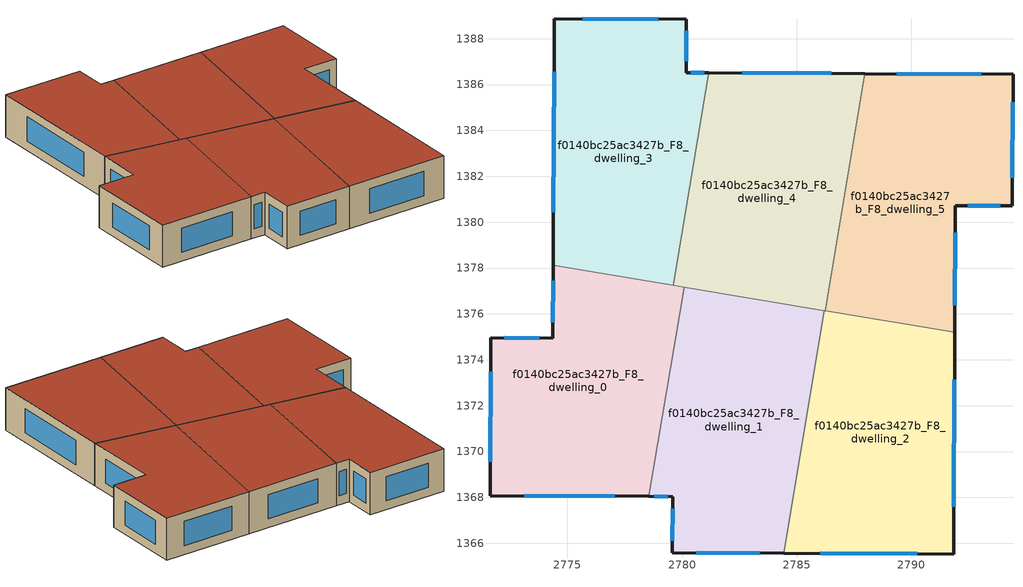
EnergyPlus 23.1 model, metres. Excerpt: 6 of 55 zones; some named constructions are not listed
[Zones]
f0140bc25ac3427b_F8_dwelling_0
 floor to f0140bc25ac3427b_F7_dwelling_0 (EU_floor_Construction): 2780.09,1377.17 2778.55,1368.04 2771.63,1368.08 2771.66,1374.96 2774.36,1374.95 2774.38,1378.13 z24
 wall outside (EU_wall_Construction): 2774.38,1378.13 2774.36,1374.95 2771.66,1374.96 2771.63,1368.08 2778.55,1368.04 z24:27
 wall to f0140bc25ac3427b_F8_dwelling_1 (EU_wall_Construction): 2778.55,1368.04 2780.09,1377.17 z24:27
 wall to f0140bc25ac3427b_F8_dwelling_3 (EU_wall_Construction): 2779.62,1377.25 2774.38,1378.13 z24:27
 wall to f0140bc25ac3427b_F8_dwelling_4 (EU_wall_Construction): 2780.09,1377.17 2779.62,1377.25 z24:27
 window (EU_Window_Construction): 2774.38,1377.45 2774.36,1375.63 / 2773.11,1368.07 2777.07,1368.05 / 2771.65,1373.49 2771.64,1369.55 / 2773.78,1374.95 2772.24,1374.96 z24.64:26.36
 roof outside (EU_roof_Construction): 2778.55,1368.04 2780.09,1377.17 2774.38,1378.13 2774.36,1374.95 2771.66,1374.96 2771.63,1368.08 z27
f0140bc25ac3427b_F8_dwelling_1
 floor to f0140bc25ac3427b_F7_dwelling_1 (EU_floor_Construction): 2786.21,1376.15 2784.43,1365.57 2779.58,1365.6 2779.6,1368.04 2778.55,1368.04 2780.09,1377.17 z24
 wall outside (EU_wall_Construction): 2778.55,1368.04 2779.6,1368.04 2779.58,1365.6 2784.43,1365.57 z24:27
 wall to f0140bc25ac3427b_F8_dwelling_2 (EU_wall_Construction): 2784.43,1365.57 2786.21,1376.15 z24:27
 wall to f0140bc25ac3427b_F8_dwelling_4 (EU_wall_Construction): 2786.21,1376.15 2780.09,1377.17 z24:27
 window (EU_Window_Construction): 2780.62,1365.59 2783.39,1365.58 / 2779.59,1367.52 2779.58,1366.12 / 2778.78,1368.04 2779.37,1368.04 z24.64:26.36
 roof outside (EU_roof_Construction): 2784.43,1365.57 2786.21,1376.15 2780.09,1377.17 2778.55,1368.04 2779.6,1368.04 2779.58,1365.6 z27
f0140bc25ac3427b_F8_dwelling_2
 floor to f0140bc25ac3427b_F7_dwelling_2 (EU_floor_Construction): 2791.89,1375.2 2791.84,1365.53 2784.43,1365.57 2786.21,1376.15 z24
 wall outside (EU_wall_Construction): 2784.43,1365.57 2791.84,1365.53 2791.89,1375.2 z24:27
 wall to f0140bc25ac3427b_F8_dwelling_5 (EU_wall_Construction): 2791.89,1375.2 2786.23,1376.14 z24:27
 wall to f0140bc25ac3427b_F8_dwelling_4 (EU_wall_Construction): 2786.23,1376.14 2786.21,1376.15 z24:27
 window (EU_Window_Construction): 2791.85,1367.6 2791.87,1373.12 / 2786.02,1365.56 2790.25,1365.54 z24.64:26.36
 roof outside (EU_roof_Construction): 2791.84,1365.53 2791.89,1375.2 2786.21,1376.15 2784.43,1365.57 z27
f0140bc25ac3427b_F8_dwelling_3
 floor to f0140bc25ac3427b_F7_dwelling_3 (EU_floor_Construction): 2780.18,1388.84 2780.17,1386.52 2781.17,1386.51 2779.62,1377.25 2774.38,1378.13 2774.44,1388.87 z24
 wall outside (EU_wall_Construction): 2781.17,1386.51 2780.17,1386.52 2780.18,1388.84 2774.44,1388.87 2774.38,1378.13 z24:27
 wall to f0140bc25ac3427b_F8_dwelling_4 (EU_wall_Construction): 2779.62,1377.25 2781.17,1386.51 z24:27
 window (EU_Window_Construction): 2774.43,1386.57 2774.39,1380.43 / 2778.95,1388.84 2775.67,1388.86 / 2780.18,1387.01 2780.18,1388.34 / 2780.96,1386.51 2780.39,1386.52 z24.64:26.36
 roof outside (EU_roof_Construction): 2779.62,1377.25 2781.17,1386.51 2780.17,1386.52 2780.18,1388.84 2774.44,1388.87 2774.38,1378.13 z27
f0140bc25ac3427b_F8_dwelling_4
 floor to f0140bc25ac3427b_F7_dwelling_4 (EU_floor_Construction): 2787.97,1386.48 2786.23,1376.14 2779.62,1377.25 2781.17,1386.51 z24
 wall outside (EU_wall_Construction): 2787.97,1386.48 2781.17,1386.51 z24:27
 wall to f0140bc25ac3427b_F8_dwelling_5 (EU_wall_Construction): 2786.23,1376.14 2787.97,1386.48 z24:27
 window (EU_Window_Construction): 2786.51,1386.49 2782.63,1386.51 z24.64:26.36
 roof outside (EU_roof_Construction): 2786.23,1376.14 2787.97,1386.48 2781.17,1386.51 2779.62,1377.25 z27
f0140bc25ac3427b_F8_dwelling_5
 floor to f0140bc25ac3427b_F7_dwelling_5 (EU_floor_Construction): 2794.43,1386.45 2794.4,1380.71 2791.91,1380.72 2791.89,1375.2 2786.23,1376.14 2787.97,1386.48 z24
 wall outside (EU_wall_Construction): 2791.89,1375.2 2791.91,1380.72 2794.4,1380.71 2794.43,1386.45 2787.97,1386.48 z24:27
 window (EU_Window_Construction): 2791.89,1376.38 2791.91,1379.54 / 2793.04,1386.45 2789.35,1386.47 / 2794.4,1381.94 2794.42,1385.22 / 2792.44,1380.72 2793.87,1380.71 z24.64:26.36
 roof outside (EU_roof_Construction): 2791.89,1375.2 2791.91,1380.72 2794.4,1380.71 2794.43,1386.45 2787.97,1386.48 2786.23,1376.14 z27
[SCHEDULE:FILE] Column Number=1; Rows to Skip at Top=0; Number of Hours of Data=8760; Column Separator=Comma; Interpolate to Timestep=No; Minutes per Item=60; Adjust Schedule for Daylight Savings=Yes
Name | File
EU_Step8_GainSchedule_f0140bc25ac3427b_F1_dwelling_1_f000 | ../../schedules/f0140bc25ac3427b/f0140bc25ac3427b_F1_dwelling_1_f000_gain.csv
EU_Step8_GainSchedule_f0140bc25ac3427b_F1_dwelling_2_f000 | ../../schedules/f0140bc25ac3427b/f0140bc25ac3427b_F1_dwelling_2_f000_gain.csv
EU_Step8_GainSchedule_f0140bc25ac3427b_F1_dwelling_3_f000 | ../../schedules/f0140bc25ac3427b/f0140bc25ac3427b_F1_dwelling_3_f000_gain.csv
EU_Step8_GainSchedule_f0140bc25ac3427b_F1_dwelling_4_f000 | ../../schedules/f0140bc25ac3427b/f0140bc25ac3427b_F1_dwelling_4_f000_gain.csv
EU_Step8_GainSchedule_f0140bc25ac3427b_F1_dwelling_5_f000 | ../../schedules/f0140bc25ac3427b/f0140bc25ac3427b_F1_dwelling_5_f000_gain.csv
EU_Step8_GainSchedule_f0140bc25ac3427b_F2_dwelling_0_f000 | ../../schedules/f0140bc25ac3427b/f0140bc25ac3427b_F2_dwelling_0_f000_gain.csv
EU_Step8_GainSchedule_f0140bc25ac3427b_F2_dwelling_1_f000 | ../../schedules/f0140bc25ac3427b/f0140bc25ac3427b_F2_dwelling_1_f000_gain.csv
EU_Step8_GainSchedule_f0140bc25ac3427b_F2_dwelling_2_f000 | ../../schedules/f0140bc25ac3427b/f0140bc25ac3427b_F2_dwelling_2_f000_gain.csv
EU_Step8_GainSchedule_f0140bc25ac3427b_F2_dwelling_3_f000 | ../../schedules/f0140bc25ac3427b/f0140bc25ac3427b_F2_dwelling_3_f000_gain.csv
EU_Step8_GainSchedule_f0140bc25ac3427b_F2_dwelling_4_f000 | ../../schedules/f0140bc25ac3427b/f0140bc25ac3427b_F2_dwelling_4_f000_gain.csv
EU_Step8_GainSchedule_f0140bc25ac3427b_F2_dwelling_5_f000 | ../../schedules/f0140bc25ac3427b/f0140bc25ac3427b_F2_dwelling_5_f000_gain.csv
EU_Step8_GainSchedule_f0140bc25ac3427b_F3_dwelling_0_f000 | ../../schedules/f0140bc25ac3427b/f0140bc25ac3427b_F3_dwelling_0_f000_gain.csv
EU_Step8_GainSchedule_f0140bc25ac3427b_F3_dwelling_1_f000 | ../../schedules/f0140bc25ac3427b/f0140bc25ac3427b_F3_dwelling_1_f000_gain.csv
EU_Step8_GainSchedule_f0140bc25ac3427b_F3_dwelling_2_f000 | ../../schedules/f0140bc25ac3427b/f0140bc25ac3427b_F3_dwelling_2_f000_gain.csv
EU_Step8_GainSchedule_f0140bc25ac3427b_F3_dwelling_3_f000 | ../../schedules/f0140bc25ac3427b/f0140bc25ac3427b_F3_dwelling_3_f000_gain.csv
EU_Step8_GainSchedule_f0140bc25ac3427b_F3_dwelling_4_f000 | ../../schedules/f0140bc25ac3427b/f0140bc25ac3427b_F3_dwelling_4_f000_gain.csv
EU_Step8_GainSchedule_f0140bc25ac3427b_F3_dwelling_5_f000 | ../../schedules/f0140bc25ac3427b/f0140bc25ac3427b_F3_dwelling_5_f000_gain.csv
EU_Step8_GainSchedule_f0140bc25ac3427b_F4_dwelling_0_f000 | ../../schedules/f0140bc25ac3427b/f0140bc25ac3427b_F4_dwelling_0_f000_gain.csv
EU_Step8_GainSchedule_f0140bc25ac3427b_F4_dwelling_1_f000 | ../../schedules/f0140bc25ac3427b/f0140bc25ac3427b_F4_dwelling_1_f000_gain.csv
EU_Step8_GainSchedule_f0140bc25ac3427b_F4_dwelling_2_f000 | ../../schedules/f0140bc25ac3427b/f0140bc25ac3427b_F4_dwelling_2_f000_gain.csv
EU_Step8_GainSchedule_f0140bc25ac3427b_F4_dwelling_3_f000 | ../../schedules/f0140bc25ac3427b/f0140bc25ac3427b_F4_dwelling_3_f000_gain.csv
EU_Step8_GainSchedule_f0140bc25ac3427b_F4_dwelling_4_f000 | ../../schedules/f0140bc25ac3427b/f0140bc25ac3427b_F4_dwelling_4_f000_gain.csv
EU_Step8_GainSchedule_f0140bc25ac3427b_F4_dwelling_5_f000 | ../../schedules/f0140bc25ac3427b/f0140bc25ac3427b_F4_dwelling_5_f000_gain.csv
